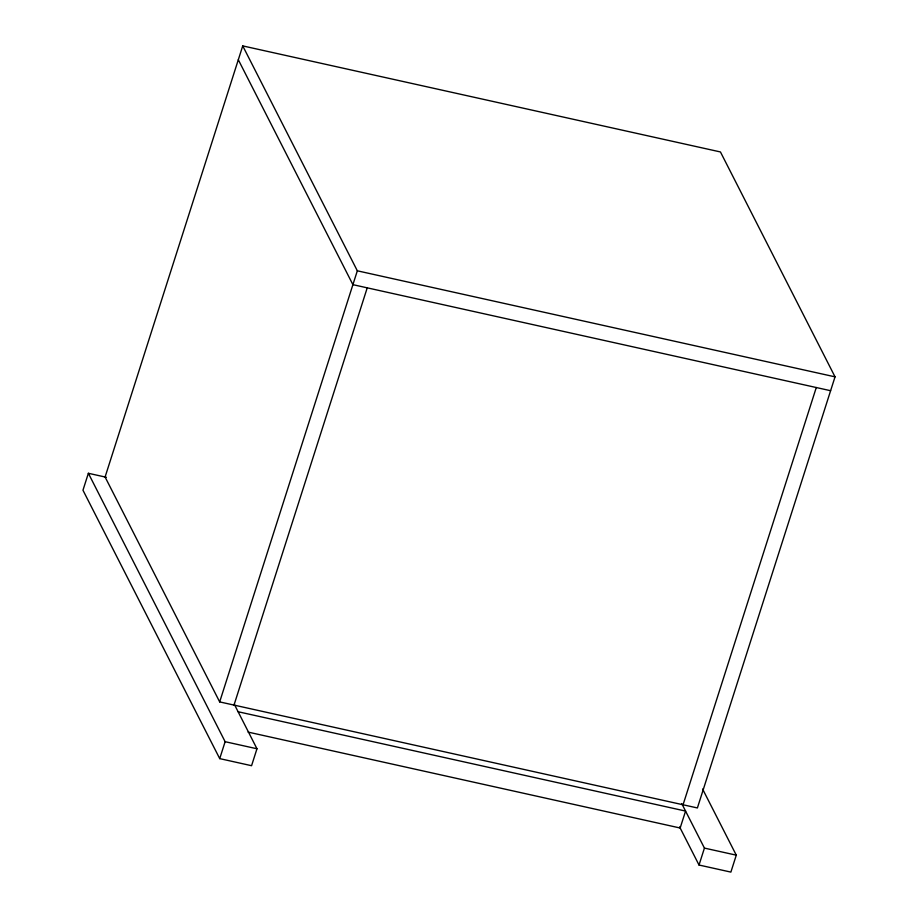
<?xml version="1.0" encoding="UTF-8"?>
<svg xmlns="http://www.w3.org/2000/svg" width="918" height="918" viewBox="0 0 918 918"><rect width="100%" height="100%" fill="white"/><g stroke="black" fill="none" stroke-linecap="round" stroke-linejoin="round"><path stroke-width="1.38" d="M106.362 477.28L88.369 473.286L82.964 490.223L219.723 758.624L251.566 765.704L256.971 748.767L234.285 704.244M242.731 45.9L105.088 477.004L219.677 701.903L697.393 807.955L835.036 376.85L720.446 151.952L242.731 45.9L357.331 270.81L219.677 701.903M234.01 705.081L367.234 287.839M219.723 758.624L225.128 741.698L88.369 473.286M683.061 804.776L816.286 387.522M702.58 789.021L736.282 855.163L730.877 872.1L699.023 865.031L704.427 848.094L681.741 803.571M357.331 270.81L835.036 376.85M830.618 390.712L352.902 284.66L238.313 59.762M238.106 711.737L685.574 811.076L680.158 828.013L248.078 732.094M225.128 741.698L256.971 748.767M704.427 848.094L736.282 855.163M679.584 826.866L699.023 865.031"/></g></svg>
